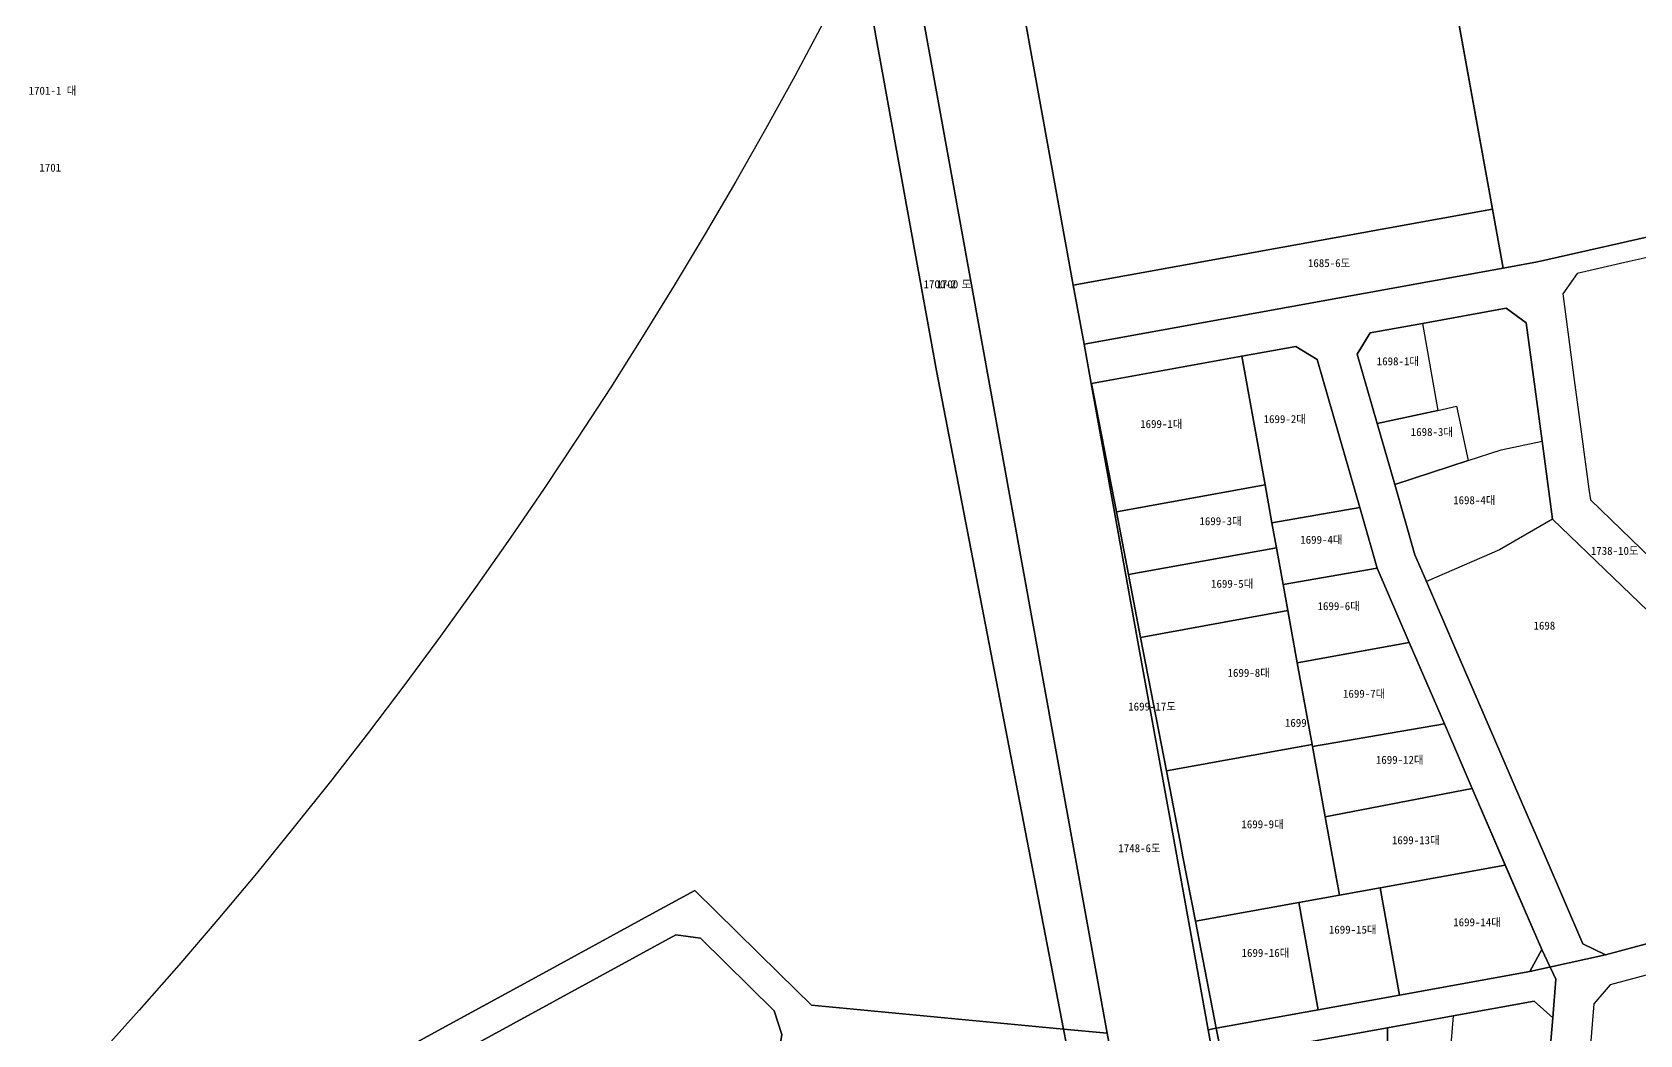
# Model space of a CAD drawing. Header units: metres. Extents: x 198218 to 208474, y 536547 to 547345.
# Drawn here: x 200951.5 to 201273, y 544004.6 to 544205.1 of the extents above; entities that cross this region are included whole.
import ezdxf
from ezdxf.enums import TextEntityAlignment as Align

# ---------------------------------------------------------------- set-up
doc = ezdxf.new("R2010")
doc.units = ezdxf.units.M
for name, color, linetype in [('CENTER_RADIUS', 1, 'Continuous'), ('PARCEL_BONBUN', 7, 'Continuous'), ('PARCEL_BUBUN', 8, 'Continuous'), ('PARCEL_LABEL', 3, 'Continuous'), ('ZONING', 5, 'Continuous')]:
    doc.layers.add(name, color=color, linetype=linetype)

msp = doc.modelspace()

# ---------------------------------------------------------------- linework, layer by layer
at = {"layer": 'CENTER_RADIUS'}
msp.add_circle((200224.7, 544673.01), 1000, dxfattribs=at)
at = {"layer": 'PARCEL_BONBUN'}
for points in [[(201319.54, 544174.35), (201252.58, 544159.21), (201245.69, 544157.96), (201161.87, 544142.75), (201159.73, 544154.56), (201148.45, 544216.83), (201145.61, 544232.49), (201141.71, 544254.01), (201109.48, 544431.81), (201106.27, 544449.52), (201185.99, 544464.01), (201189.63, 544467.48), (201402.15, 544669.81)], [(200734.4, 543635.43), (200741.86, 543638.31), (200849.14, 543679.62), (200856.61, 543682.49), (200971.02, 543726.55), (200976.62, 543728.71), (201083.02, 543769.69), (201109.3, 543779.82), (201194.86, 543812.76), (201199.76, 543821.47), (201196.2, 543841.16), (201193.33, 543857), (201193.19, 543857.79), (201188.09, 543885.92), (201183.58, 543910.76), (201181.03, 543924.84), (201177.01, 543947.01), (201175.1, 543957.59), (201174.39, 543961.52), (201172.05, 543974.4), (201170.59, 543982.45), (201167.63, 543998.82), (201166.51, 544004.96), (201096.99, 544388.51)], [(201087.14, 544386.83), (201132.35, 544137.39), (201157.74, 544005.79), (201107.35, 544010.56), (201100.91, 544016.9), (201084.01, 544033.53), (201074.83, 544028.52), (201052.89, 544016.53), (201035.67, 544007.12), (201013.47, 543994.99), (201000.15, 543987.72), (200971.27, 543971.95), (200968.34, 543970.35), (200964.54, 543968.27), (200908.19, 543937.49), (200897.43, 543931.61), (200904.04, 544039.24), (200908.28, 544043.7), (200912.21, 544118.63), (200912.84, 544153.15), (200910.1, 544163.41), (200899.27, 544204.08), (200852.59, 544256.36)], [(201148.45, 544216.83), (201159.73, 544154.56), (201161.87, 544142.75), (201163.29, 544134.88), (201167.96, 544109.13), (201172.51, 544083.99), (201177.36, 544057.22), (201179.94, 544042.99), (201182.82, 544027.12), (201186.71, 544005.65), (201187.78, 543999.74)], [(201187.78, 543999.74), (201186.71, 544005.65), (201188.28, 544005.94), (201208.71, 544009.64), (201224.99, 544012.59), (201251.06, 544017.32), (201253.41, 544021.73), (201246.13, 544038.59), (201239.51, 544053.93), (201233.94, 544066.82), (201226.92, 544083.1), (201220.51, 544097.93), (201217.01, 544110.08), (201208.48, 544139.67), (201204.23, 544142.31), (201193.41, 544140.35), (201163.39, 544134.9), (201163.29, 544134.88), (201161.87, 544142.75), (201245.69, 544157.96), (201252.58, 544159.21), (201319.54, 544174.35)], [(201278.8, 544024.03), (201266.16, 544020.63), (201261.66, 544022.81), (201254.08, 544040.38), (201249.39, 544051.22), (201243.77, 544064.25), (201243.77, 544064.25), (201236.06, 544082.11), (201230.35, 544095.32), (201228.05, 544100.63), (201224.01, 544114.67), (201220.49, 544126.87), (201216.49, 544140.76), (201219.13, 544145.01), (201229.55, 544146.91), (201246.28, 544149.94), (201250.32, 544147), (201252.11, 544133.73), (201253.5, 544123.38), (201255.59, 544107.77), (201267.78, 544096.05), (201281.66, 544082.67)], [(201013.47, 543994.99), (201035.67, 544007.12), (201052.89, 544016.53), (201074.83, 544028.52), (201084.01, 544033.53), (201100.91, 544016.9), (201107.35, 544010.56), (201157.74, 544005.79), (201166.51, 544004.96), (201167.63, 543998.82)], [(201205.49, 544002.95), (201222.59, 544006.05), (201235.71, 544008.43), (201251.9, 544011.37), (201255.6, 544008.01), (201253.97, 543988.58)], [(201253.97, 543988.58), (201255.6, 544008.01), (201251.9, 544011.37), (201235.71, 544008.43), (201222.59, 544006.05), (201205.49, 544002.95)]]:
    msp.add_lwpolyline(points, dxfattribs=at)
for points in [[(201166.51, 544004.96), (201157.74, 544005.79), (201132.35, 544137.39), (201087.14, 544386.83), (201096.99, 544388.51), (201166.51, 544004.96)], [(201186.71, 544005.65), (201182.82, 544027.12), (201179.94, 544042.99), (201177.36, 544057.22), (201172.51, 544083.99), (201167.96, 544109.13), (201163.29, 544134.88), (201163.39, 544134.9), (201193.41, 544140.35), (201204.23, 544142.31), (201208.48, 544139.67), (201217.01, 544110.08), (201220.51, 544097.93), (201226.92, 544083.1), (201233.94, 544066.82), (201239.51, 544053.93), (201246.13, 544038.59), (201253.41, 544021.73), (201251.06, 544017.32), (201224.99, 544012.59), (201208.71, 544009.64), (201188.28, 544005.94), (201186.71, 544005.65)], [(201048.17, 543906.84), (201043.47, 543908.54), (201037.56, 543923.55), (201026.69, 543951.14), (201026.47, 543951.71), (201013.58, 543984.45), (201015.28, 543989.15), (201080.25, 544024.64), (201085.2, 544023.94), (201099.91, 544009.46), (201101.47, 544004.71), (201096.99, 543976.92), (201095, 543964.57), (201089.76, 543932.07), (201086.88, 543927.99), (201080.43, 543924.47), (201048.17, 543906.84)]]:
    msp.add_lwpolyline(points, close=True, dxfattribs=at)
at = {"layer": 'PARCEL_BUBUN'}
for points in [[(201402.15, 544669.81), (201466.93, 544628.07), (201408.15, 544573.09), (201440.68, 544539.13), (201486.58, 544468.73), (201614.24, 544259.56), (201416.76, 544129.22), (201483.15, 544037.6), (201380.72, 544017.4), (201369.23, 544045.51), (201319.54, 544174.35), (201252.58, 544159.21), (201245.69, 544157.96), (201189.63, 544467.48), (201402.15, 544669.81)], [(201193.33, 544447.04), (201225.54, 544269.24), (201243.55, 544169.76), (201159.73, 544154.56), (201148.45, 544216.83), (201182.19, 544222.97), (201179.36, 544238.62), (201175.46, 544260.14), (201141.71, 544254.01), (201109.48, 544431.81), (201193.33, 544447.04)], [(201166.51, 544004.96), (201157.74, 544005.79), (201132.35, 544137.39), (201087.14, 544386.83), (201096.99, 544388.51), (201166.51, 544004.96)], [(201243.55, 544169.76), (201245.69, 544157.96), (201161.87, 544142.75), (201159.73, 544154.56), (201243.55, 544169.76)], [(201229.55, 544146.91), (201232.63, 544129.5), (201220.49, 544126.87), (201216.49, 544140.76), (201219.13, 544145.01), (201229.55, 544146.91)], [(201193.41, 544140.35), (201204.23, 544142.31), (201208.48, 544139.67), (201217.01, 544110.08), (201199.45, 544107.02), (201198.08, 544114.6), (201193.41, 544140.35)], [(201163.39, 544134.9), (201193.41, 544140.35), (201198.08, 544114.6), (201168.34, 544109.2), (201163.39, 544134.9)], [(201163.29, 544134.88), (201163.39, 544134.9), (201168.34, 544109.2), (201170.76, 544096.66), (201173.18, 544084.11), (201178.34, 544057.4), (201181.09, 544043.2), (201181.66, 544040.25), (201184.14, 544027.36), (201188.28, 544005.94), (201186.71, 544005.65), (201182.82, 544027.12), (201179.94, 544042.99), (201177.36, 544057.22), (201172.51, 544083.99), (201167.96, 544109.13), (201163.29, 544134.88)], [(201236.39, 544130.32), (201238.73, 544119.46), (201224.01, 544114.67), (201220.49, 544126.87), (201232.63, 544129.5), (201236.39, 544130.32)], [(201238.73, 544119.46), (201245.33, 544121.61), (201253.5, 544123.38), (201255.59, 544107.77), (201244.94, 544101.62), (201230.35, 544095.32), (201228.05, 544100.63), (201224.01, 544114.67), (201238.73, 544119.46)], [(201198.08, 544114.6), (201199.45, 544107.02), (201200.36, 544102.03), (201170.76, 544096.66), (201168.34, 544109.2), (201198.08, 544114.6)], [(201217.01, 544110.08), (201220.51, 544097.93), (201201.68, 544094.7), (201200.36, 544102.03), (201199.45, 544107.02), (201217.01, 544110.08)], [(201200.36, 544102.03), (201201.68, 544094.7), (201202.63, 544089.47), (201173.18, 544084.11), (201170.76, 544096.66), (201200.36, 544102.03)], [(201220.51, 544097.93), (201226.92, 544083.1), (201204.52, 544079.04), (201202.63, 544089.47), (201201.68, 544094.7), (201220.51, 544097.93)], [(201202.63, 544089.47), (201204.52, 544079.04), (201207.48, 544062.69), (201178.34, 544057.4), (201173.18, 544084.11), (201202.63, 544089.47)], [(201226.92, 544083.1), (201233.94, 544066.82), (201207.55, 544062.3), (201207.48, 544062.69), (201204.52, 544079.04), (201226.92, 544083.1)], [(201233.94, 544066.82), (201239.51, 544053.93), (201210.1, 544048.26), (201207.55, 544062.3), (201233.94, 544066.82)], [(201207.55, 544062.3), (201210.1, 544048.26), (201212.94, 544032.58), (201204.81, 544031.11), (201184.14, 544027.36), (201181.66, 544040.25), (201181.09, 544043.2), (201178.34, 544057.4), (201207.48, 544062.69), (201207.55, 544062.3)], [(201239.51, 544053.93), (201246.13, 544038.59), (201221.1, 544034.06), (201212.94, 544032.58), (201210.1, 544048.26), (201239.51, 544053.93)], [(201246.13, 544038.59), (201253.41, 544021.73), (201251.06, 544017.32), (201224.99, 544012.59), (201221.1, 544034.06), (201246.13, 544038.59)], [(201221.1, 544034.06), (201224.99, 544012.59), (201208.71, 544009.64), (201204.81, 544031.11), (201212.94, 544032.58), (201221.1, 544034.06)], [(201204.81, 544031.11), (201208.71, 544009.64), (201188.28, 544005.94), (201184.14, 544027.36), (201204.81, 544031.11)], [(201059.45, 543963.16), (201026.69, 543951.14), (201026.47, 543951.71), (201013.58, 543984.45), (201015.28, 543989.15), (201080.25, 544024.64), (201085.2, 544023.94), (201099.91, 544009.46), (201101.47, 544004.71), (201096.99, 543976.92), (201059.45, 543963.16)], [(201188.28, 544005.94), (201189.48, 544000.05), (201187.78, 543999.74), (201186.71, 544005.65), (201188.28, 544005.94)], [(201205.49, 544002.95), (201222.59, 544006.05), (201222.44, 543982.4), (201207.23, 543982.07), (201205.49, 544002.95)], [(201222.59, 544006.05), (201235.71, 544008.43), (201234.15, 543989.56), (201236.8, 543989.44), (201235.7, 543974.84), (201222.4, 543975.95), (201222.44, 543982.4), (201222.59, 544006.05)], [(201166.51, 544004.96), (201167.63, 543998.82), (201158.94, 543999.65), (201157.74, 544005.79), (201166.51, 544004.96)]]:
    msp.add_lwpolyline(points, close=True, dxfattribs=at)
for points in [[(201167.63, 543998.82), (201166.51, 544004.96), (201096.99, 544388.51)], [(201087.14, 544386.83), (201132.35, 544137.39), (201157.74, 544005.79), (201107.35, 544010.56), (201100.91, 544016.9), (201084.01, 544033.53), (201074.83, 544028.52), (201052.89, 544016.53), (201035.67, 544007.12), (201013.47, 543994.99), (201000.15, 543987.72), (200971.27, 543971.95), (200968.34, 543970.35), (200964.54, 543968.27), (200908.19, 543937.49), (200897.43, 543931.61), (200904.04, 544039.24), (200908.28, 544043.7), (200912.21, 544118.63), (200912.84, 544153.15), (200910.1, 544163.41), (200899.27, 544204.08), (200928.83, 544214.94)], [(201148.45, 544216.83), (201159.73, 544154.56), (201161.87, 544142.75), (201163.29, 544134.88), (201167.96, 544109.13), (201172.51, 544083.99), (201177.36, 544057.22), (201179.94, 544042.99), (201182.82, 544027.12), (201186.71, 544005.65), (201187.78, 543999.74)], [(201281.66, 544082.67), (201267.78, 544096.05), (201255.59, 544107.77), (201253.5, 544123.38), (201252.11, 544133.73), (201250.32, 544147), (201246.28, 544149.94), (201229.55, 544146.91), (201219.13, 544145.01), (201216.49, 544140.76), (201220.49, 544126.87), (201224.01, 544114.67), (201228.05, 544100.63), (201230.35, 544095.32), (201236.06, 544082.11), (201243.77, 544064.25), (201249.39, 544051.22), (201254.08, 544040.38), (201261.66, 544022.81), (201266.16, 544020.63), (201251.06, 544017.32), (201253.41, 544021.73), (201246.13, 544038.59), (201239.51, 544053.93), (201233.94, 544066.82), (201226.92, 544083.1), (201220.51, 544097.93), (201217.01, 544110.08), (201208.48, 544139.67), (201204.23, 544142.31), (201193.41, 544140.35), (201163.39, 544134.9), (201163.29, 544134.88), (201161.87, 544142.75), (201245.69, 544157.96), (201252.58, 544159.21), (201319.54, 544174.35)], [(201285.28, 544162.51), (201270.9, 544159.25), (201260.47, 544156.89), (201257.62, 544152.79), (201259.86, 544136.09), (201261.52, 544123.76), (201261.99, 544120.25), (201262.39, 544117.28), (201262.86, 544113.77), (201263.15, 544111.6), (201275.39, 544099.8)], [(201013.47, 543994.99), (201035.67, 544007.12), (201052.89, 544016.53), (201074.83, 544028.52), (201084.01, 544033.53), (201100.91, 544016.9), (201100.91, 544016.9), (201107.35, 544010.56), (201157.74, 544005.79), (201158.94, 543999.65)], [(201189.48, 544000.05), (201188.28, 544005.94), (201188.28, 544005.94), (201208.71, 544009.64), (201224.99, 544012.59), (201251.06, 544017.32), (201266.16, 544020.63), (201292.76, 544027.79)], [(201096.99, 543976.92), (201101.47, 544004.71), (201099.91, 544009.46), (201085.2, 544023.94), (201080.25, 544024.64), (201015.28, 543989.15)], [(201281.74, 544018.6), (201267.07, 544014.66), (201263.86, 544010.82), (201262.64, 543996.12)], [(201253.97, 543988.58), (201255.6, 544008.01), (201251.9, 544011.37), (201235.71, 544008.43), (201222.59, 544006.05), (201205.49, 544002.95)]]:
    msp.add_lwpolyline(points, dxfattribs=at)
at = {"layer": 'ZONING'}
for points in [[(201193.33, 544447.04), (201109.48, 544431.81), (201141.71, 544254.01), (201175.46, 544260.14), (201179.36, 544238.62), (201182.19, 544222.97), (201148.44, 544216.83), (201159.73, 544154.56), (201243.55, 544169.76), (201225.54, 544269.24), (201193.33, 544447.04)], [(201159.73, 544154.56), (201148.44, 544216.83), (201182.19, 544222.97), (201179.36, 544238.62), (201175.46, 544260.14), (201141.71, 544254.01), (201109.48, 544431.81), (201193.33, 544447.04), (201225.54, 544269.24), (201243.55, 544169.76), (201159.73, 544154.56)]]:
    msp.add_lwpolyline(points, close=True, dxfattribs=at)
for points in [[(201087.14, 544386.83), (201132.35, 544137.39), (201157.74, 544005.79), (201158.94, 543999.65), (201143.23, 543993.88), (201125.37, 543987.33), (201105.61, 543980.08), (201096.99, 543976.92), (201059.45, 543963.16), (201026.69, 543951.14), (201019.17, 543948.38), (200987.49, 543936.76), (200966.92, 543929.22), (200963.13, 543927.83), (200923.39, 543913.26)], [(201158.94, 543999.65), (201157.74, 544005.79), (201132.35, 544137.39), (201087.14, 544386.83)], [(201253.98, 543988.58), (201255.6, 544008.01), (201256.25, 544015.75), (201253.41, 544021.73), (201246.13, 544038.6), (201239.51, 544053.93), (201233.94, 544066.82), (201226.91, 544083.1), (201220.51, 544097.93), (201217.01, 544110.08), (201208.48, 544139.67), (201204.23, 544142.31), (201193.41, 544140.35), (201163.39, 544134.9), (201168.34, 544109.2), (201170.76, 544096.66), (201173.18, 544084.11), (201178.34, 544057.4), (201181.09, 544043.2), (201181.66, 544040.25), (201184.14, 544027.36), (201188.28, 544005.94), (201189.48, 544000.05)], [(201189.48, 544000.05), (201188.28, 544005.94), (201184.14, 544027.36), (201181.66, 544040.25), (201181.09, 544043.2), (201178.34, 544057.4), (201173.18, 544084.11), (201170.76, 544096.66), (201168.34, 544109.2), (201163.39, 544134.9), (201163.39, 544134.9), (201193.41, 544140.35), (201204.23, 544142.31), (201208.48, 544139.67), (201217.01, 544110.08), (201220.51, 544097.93), (201226.91, 544083.1), (201233.94, 544066.82), (201239.51, 544053.93), (201246.13, 544038.6), (201253.41, 544021.73), (201256.25, 544015.75), (201255.6, 544008.01), (201253.98, 543988.58)]]:
    msp.add_lwpolyline(points, dxfattribs=at)

# ---------------------------------------------------------------- texts
at = {"layer": 'PARCEL_LABEL'}
for s, p in [('1701-1 대', (200955.56, 544193.44)), ('1701', (200955.13, 544178.05)), ('1685-6도', (201210.88, 544158.96)), ('1700-2 도', (201134.54, 544154.74)), ('1700', (201134.54, 544154.74)), ('1698-1대', (201224.64, 544139.33)), ('1699-2대', (201202.01, 544127.77)), ('1699-1대', (201177.32, 544126.79)), ('1698-3대', (201231.44, 544125.19)), ('1698-4대', (201239.92, 544111.55)), ('1699-3대', (201189.18, 544107.36)), ('1699-4대', (201209.34, 544103.64)), ('1738-10도', (201268, 544101.42)), ('1699-5대', (201191.5, 544094.84)), ('1699-6대', (201212.8, 544090.37)), ('1698', (201253.94, 544086.47)), ('1699-8대', (201194.8, 544077.03)), ('1699-7대', (201217.89, 544072.85)), ('1699-17도', (201175.48, 544070.29)), ('1699', (201204.23, 544067.03)), ('1699-12대', (201225.01, 544059.63)), ('1699-9대', (201197.57, 544046.75)), ('1699-13대', (201228.22, 544043.56)), ('1748-6도', (201172.96, 544041.96)), ('1699-15대', (201215.61, 544025.68)), ('1699-14대', (201240.47, 544027.15)), ('1699-16대', (201198.15, 544021.03))]:
    msp.add_text(s, height=1.6, dxfattribs=at).set_placement(p, align=Align.MIDDLE_CENTER)

doc.saveas('drawing.dxf')
